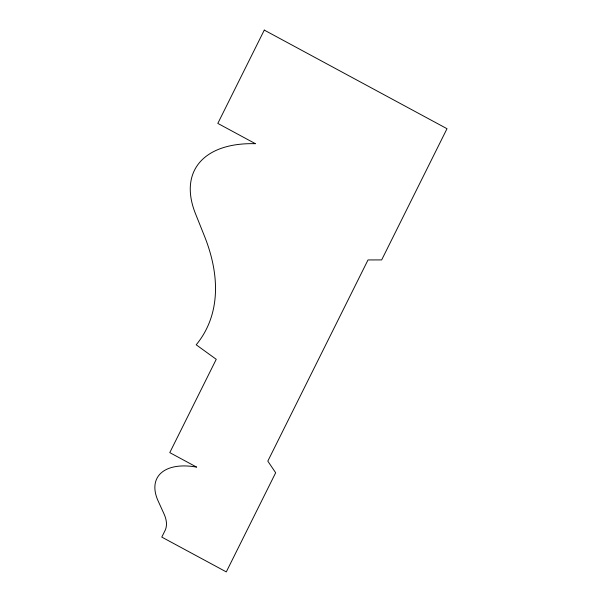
<?xml version="1.0" encoding="UTF-8"?>
<svg xmlns="http://www.w3.org/2000/svg" width="602" height="602" viewBox="0 0 602 602"><rect width="100%" height="100%" fill="white"/><g stroke="black" fill="none" stroke-linecap="round" stroke-linejoin="round"><path stroke-width="0.9" d="M264.286 30.1L217.819 123.402L255.436 143.705A133.945 71.375 29.1 0 0 195.439 213.567L204.394 235.954A287.831 153.375 29.1 0 1 196.199 344.795L216.246 359.311L169.779 452.621L196.651 467.122A63.488 33.832 29.1 0 0 158.115 500.924L164.015 513.897A47.859 25.502 29.1 0 1 164.7 531.265L161.795 537.097L226.292 571.9L275.663 472.766L267.815 461.132L368.01 259.944L381.66 259.913L447.008 128.708L264.286 30.1"/></g></svg>
